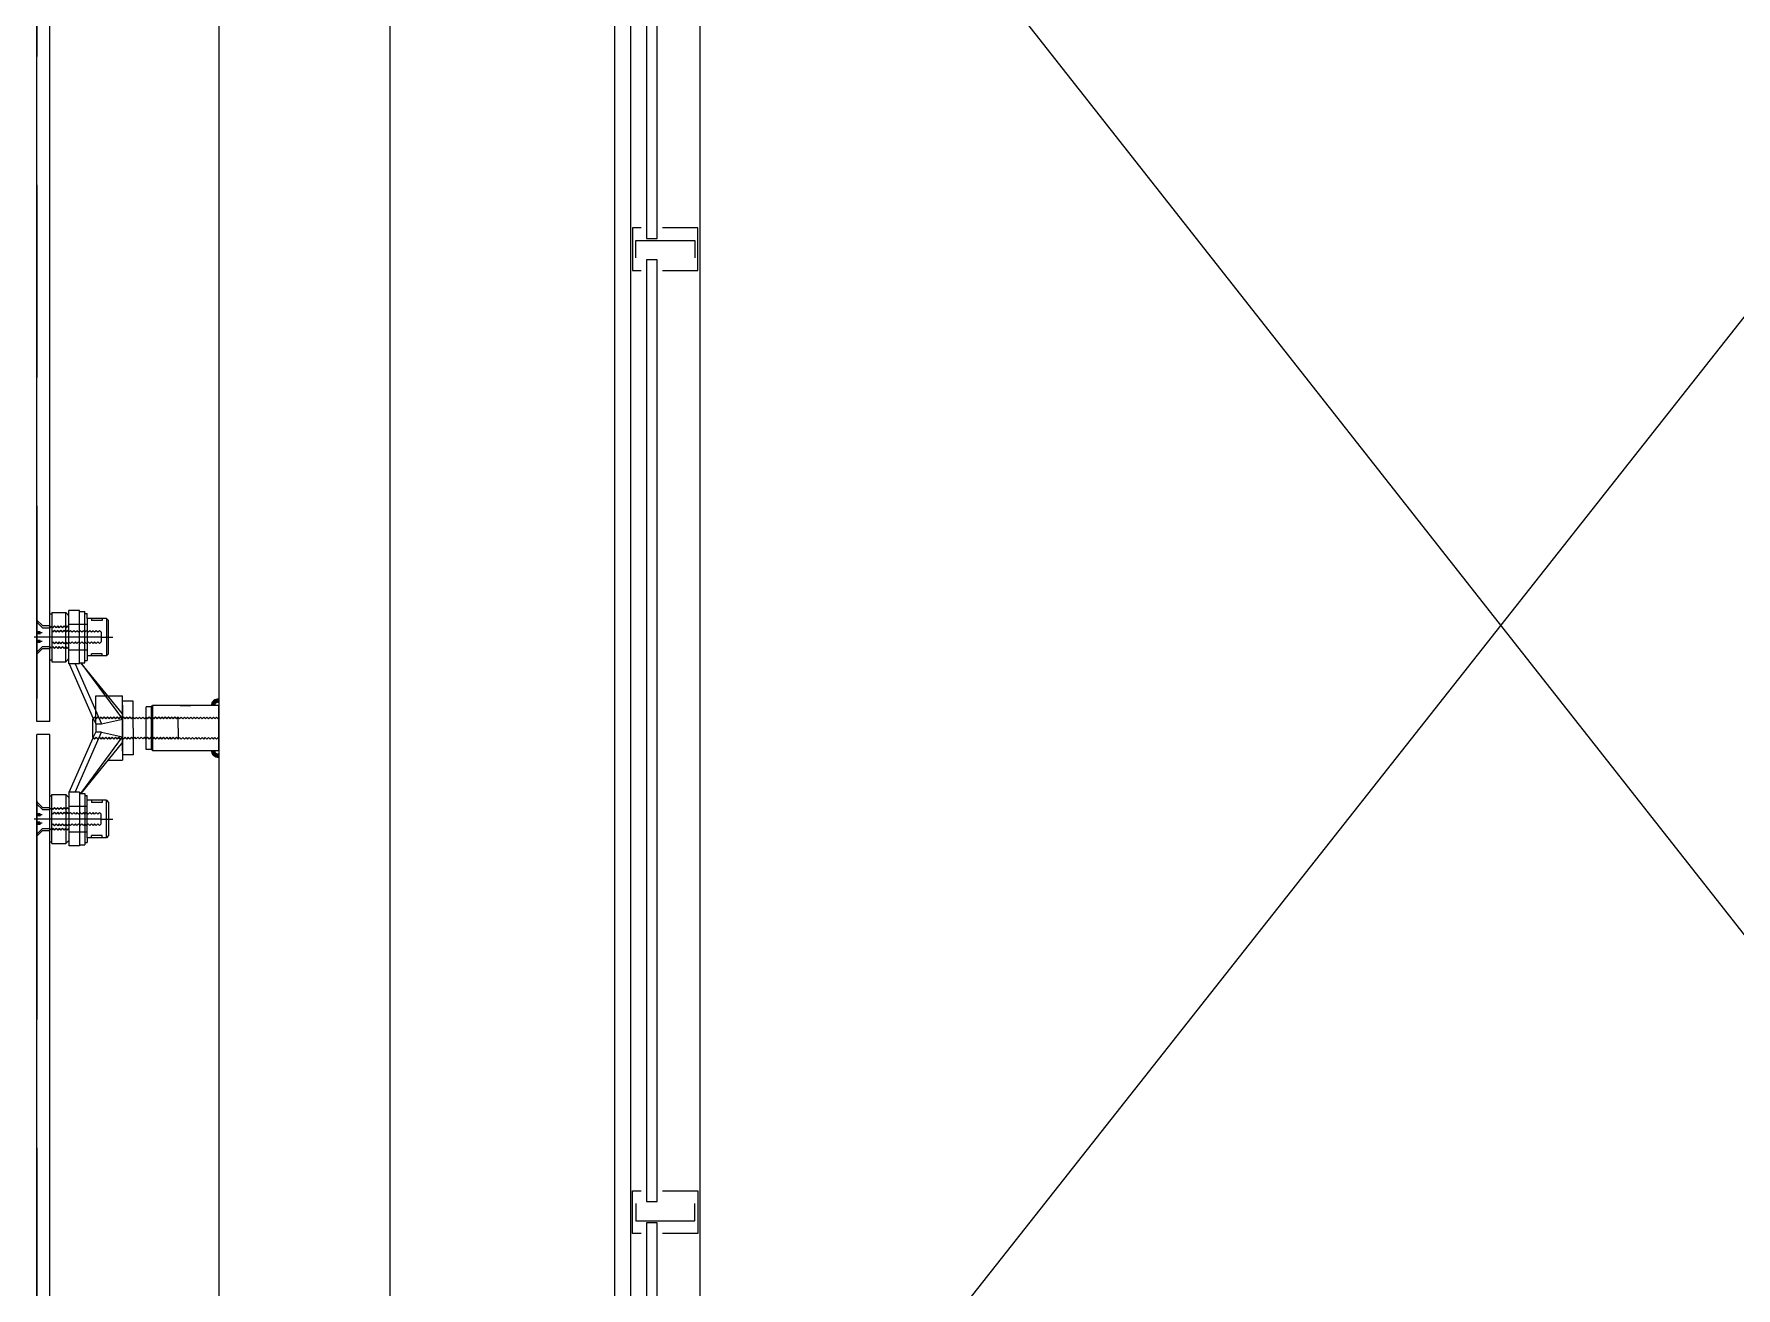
# Model space of a CAD drawing. Header units: millimetres. Extents: x -7718 to 414843, y 91724 to 341395.
# Drawn here: x 151910 to 153501, y 218028 to 219200 of the extents above; entities that cross this region are included whole.
import ezdxf

# ---------------------------------------------------------------- set-up
doc = ezdxf.new("R2010")
doc.units = ezdxf.units.MM
doc.header["$LTSCALE"] = 200
doc.header["$MEASUREMENT"] = 0
for name, pattern in [('CENTER1', [8, 6, -1, 0, -1]), ('DASH_2', [34, 30, -1.5, 1, -1.5]), ('HID', [5, 3, -2])]:
    doc.linetypes.add(name, pattern=pattern)
doc.layers.add('e-plan', color=9, linetype='CONTINUOUS')

msp = doc.modelspace()

# ---------------------------------------------------------------- linework, layer by layer
at = {"layer": 'e-plan'}
for p, q in [((151912.6, 218557), (151912.6, 220258.6)), ((151924.6, 218557), (151924.6, 220258.6)), ((152082.6, 219948.6), (152082.6, 217173.5)), ((152242.6, 219948.6), (152242.6, 217173.5)), ((152482.6, 219648.6), (152482.6, 219008.6)), ((152492.6, 219008.6), (152492.6, 219648.6)), ((152532.6, 217698.6), (152532.6, 219598.6)), ((152477.6, 219018.6), (152469.6, 219018.6)), ((152469.6, 219018.6), (152469.6, 218978.6)), ((152530.6, 219018.6), (152497.6, 219018.6)), ((152530.6, 218978.6), (152530.6, 219018.6)), ((152472.6, 218990.6), (152472.6, 219006.6)), ((152472.6, 219006.6), (152527.6, 219006.6)), ((152482.6, 219008.6), (152492.6, 219008.6)), ((152527.6, 219006.6), (152527.6, 218990.6)), ((152492.6, 218988.6), (152482.6, 218988.6)), ((152482.6, 218988.6), (152482.6, 218108.6)), ((152492.6, 218108.6), (152492.6, 218988.6)), ((152469.6, 218978.6), (152477.6, 218978.6)), ((152497.6, 218978.6), (152530.6, 218978.6)), ((152082.6, 218530), (152082.6, 218572)), ((151924.6, 218557), (151912.6, 218557)), ((151912.6, 216858.6), (151912.6, 218545)), ((151924.6, 218545), (151912.6, 218545)), ((151924.6, 216858.6), (151924.6, 218545)), ((152469.6, 218078.6), (152469.6, 218118.6)), ((152469.6, 218118.6), (152477.6, 218118.6)), ((152497.6, 218118.6), (152530.6, 218118.6)), ((152530.6, 218118.6), (152530.6, 218078.6)), ((152472.6, 218106.6), (152472.6, 218090.6)), ((152482.6, 218108.6), (152492.6, 218108.6)), ((152527.6, 218090.6), (152527.6, 218106.6)), ((152477.6, 218078.6), (152469.6, 218078.6)), ((152472.6, 218090.6), (152527.6, 218090.6)), ((152482.6, 218088.6), (152482.6, 217648.6)), ((152492.6, 218088.6), (152482.6, 218088.6)), ((152492.6, 217648.6), (152492.6, 218088.6)), ((152530.6, 218078.6), (152497.6, 218078.6))]:
    msp.add_line(p, q, dxfattribs=at)
at = {"layer": 'e-plan', "linetype": 'HID', "ltscale": 0.3}
msp.add_line((151912.6, 220258.6), (151912.6, 216858.6), dxfattribs=at)
at = {"layer": 'e-plan', "linetype": 'Continuous'}
for p, q in [((152452.6, 219678.6), (152452.6, 217618.6)), ((152467.6, 219663.6), (152467.6, 217633.6)), ((151912.6, 218619.2), (151912.6, 218652.9)), ((151917.8, 218646.8), (151912.6, 218652)), ((151926.6, 218657.5), (151924.6, 218657.5)), ((151926.6, 218659), (151939.6, 218659)), ((151926.6, 218659), (151926.6, 218646.1)), ((151939.6, 218644.8), (151939.6, 218659)), ((151942.6, 218645.1), (151942.6, 218661)), ((151952.6, 218661), (151942.6, 218661)), ((151952.6, 218611), (151952.6, 218661)), ((151952.6, 218660), (151957.6, 218660)), ((151957.6, 218612), (151957.6, 218660)), ((151957.6, 218658), (151959.6, 218658)), ((151977.6, 218653.5), (151959.6, 218653.5)), ((151973.6, 218651.5), (151963.6, 218651.5)), ((151979.6, 218651.5), (151977.6, 218653.5)), ((151979.6, 218620.5), (151979.6, 218651.5)), ((151915.6, 218639.3), (151915.6, 218640.7)), ((151917.8, 218646.8), (151924.6, 218646.8)), ((151917.8, 218644.8), (151924.6, 218644.8)), ((151926.6, 218645.8), (151926.6, 218641.8)), ((151926.6, 218641.5), (151926.6, 218630.5)), ((151939.6, 218613), (151939.6, 218644.8)), ((151942.6, 218631.5), (151942.6, 218644.8)), ((151917.8, 218625.3), (151912.6, 218620)), ((151915.6, 218631.3), (151915.6, 218632.7)), ((151917.8, 218627.3), (151924.6, 218627.3)), ((151917.8, 218625.3), (151924.6, 218625.3)), ((151926.6, 218630.2), (151926.6, 218626.3)), ((151926.6, 218626), (151926.6, 218614.5)), ((151942.6, 218627.3), (151942.6, 218631.2)), ((151942.6, 218611), (151942.6, 218627)), ((151973.6, 218620.5), (151963.6, 218620.5)), ((151977.6, 218618.5), (151979.6, 218620.5)), ((151926.6, 218614.5), (151924.6, 218614.5)), ((151926.6, 218614.5), (151926.6, 218613)), ((151926.6, 218613), (151939.6, 218613)), ((151952.6, 218611), (151942.6, 218611)), ((151942.8, 218611), (151965.3, 218560.1)), ((151948.3, 218611), (151973, 218555)), ((151952.6, 218612), (151957.6, 218612)), ((151953.6, 218612), (151992.6, 218559.3)), ((151992.6, 218564.3), (151953.8, 218612)), ((151957.6, 218614), (151959.6, 218614)), ((151977.6, 218618.5), (151959.6, 218618.5)), ((151967.6, 218554.9), (151967.6, 218581)), ((151967.6, 218581), (151992.6, 218581)), ((151992.6, 218551), (151992.6, 218581)), ((151992.6, 218572.5), (151992.6, 218551)), ((151992.6, 218572.5), (151992.6, 218551)), ((152002.6, 218561.3), (152002.6, 218576)), ((152019.7, 218571), (152020.7, 218572)), ((152082.6, 218572), (152020.7, 218572)), ((152020.7, 218572), (152020.7, 218530)), ((152046.7, 218572), (152056.6, 218572)), ((151964.9, 218542.3), (151964.9, 218559.7)), ((151965.4, 218559.9), (151967.6, 218554.9)), ((151973, 218555), (151992.6, 218559.3)), ((152002.6, 218551), (152002.6, 218561)), ((152019.7, 218571), (152014.7, 218571)), ((152014.7, 218561.2), (152014.7, 218571)), ((152014.7, 218541.1), (152014.7, 218560.9)), ((152019.7, 218531), (152019.7, 218571)), ((151942.8, 218491), (151965.3, 218542)), ((151948.3, 218491), (151973, 218547.1)), ((151953.6, 218490), (151992.6, 218542.8)), ((151965.4, 218542.2), (151967.6, 218547.1)), ((151967.6, 218555), (151973, 218555)), ((151967.6, 218554.9), (151967.6, 218547.1)), ((151973, 218547.1), (151967.6, 218547.1)), ((151973, 218547.1), (151992.6, 218542.8)), ((151992.6, 218551), (151992.6, 218521)), ((151992.6, 218529.5), (151992.6, 218551)), ((151992.6, 218551), (151992.6, 218529.5)), ((152002.6, 218551), (152002.6, 218541)), ((152002.6, 218540.7), (152002.6, 218526)), ((152014.7, 218531), (152014.7, 218540.9)), ((151992.6, 218537.7), (151953.8, 218490)), ((152019.7, 218531), (152014.7, 218531)), ((152020.7, 218530), (152019.7, 218531)), ((152020.7, 218530), (152082.6, 218530)), ((151979, 218521), (151992.6, 218521)), ((151912.6, 218482.9), (151912.6, 218449.2)), ((151917.8, 218476.8), (151912.6, 218482)), ((151917.8, 218476.8), (151924.6, 218476.8)), ((151926.6, 218487.5), (151924.6, 218487.5)), ((151926.6, 218487.5), (151926.6, 218489)), ((151926.6, 218489), (151939.6, 218489)), ((151926.6, 218476.1), (151926.6, 218487.5)), ((151939.6, 218489), (151939.6, 218457.3)), ((151942.6, 218491), (151942.6, 218475.1)), ((151952.6, 218491), (151942.6, 218491)), ((151952.6, 218491), (151952.6, 218441)), ((151952.6, 218490), (151957.6, 218490)), ((151957.6, 218490), (151957.6, 218442)), ((151957.6, 218488), (151959.6, 218488)), ((151977.6, 218483.5), (151959.6, 218483.5)), ((151973.6, 218481.5), (151963.6, 218481.5)), ((151977.6, 218483.5), (151979.6, 218481.5)), ((151979.6, 218481.5), (151979.6, 218450.5)), ((151915.6, 218470.7), (151915.6, 218469.3)), ((151915.6, 218462.7), (151915.6, 218461.3)), ((151917.8, 218474.8), (151924.6, 218474.8)), ((151926.6, 218471.8), (151926.6, 218475.8)), ((151926.6, 218460.5), (151926.6, 218471.5)), ((151926.6, 218456.3), (151926.6, 218460.2)), ((151942.6, 218474.8), (151942.6, 218470.8)), ((151942.6, 218470.5), (151942.6, 218457.3)), ((151917.8, 218455.3), (151912.6, 218450)), ((151917.8, 218457.3), (151924.6, 218457.3)), ((151917.8, 218455.3), (151924.6, 218455.3)), ((151926.6, 218444.5), (151924.6, 218444.5)), ((151926.6, 218443), (151926.6, 218456)), ((151939.6, 218457.3), (151939.6, 218443)), ((151942.6, 218457), (151942.6, 218441)), ((151977.6, 218448.5), (151959.6, 218448.5)), ((151973.6, 218450.5), (151963.6, 218450.5)), ((151979.6, 218450.5), (151977.6, 218448.5)), ((151926.6, 218443), (151939.6, 218443)), ((151952.6, 218441), (151942.6, 218441)), ((151952.6, 218442), (151957.6, 218442)), ((151957.6, 218444), (151959.6, 218444))]:
    msp.add_line(p, q, dxfattribs=at)
at = {"layer": 'e-plan', "ltscale": 2}
for p, q in [((154027.6, 217698.6), (152532.6, 219598.6)), ((152532.6, 217698.6), (154032.6, 219598.6))]:
    msp.add_line(p, q, dxfattribs=at)
at = {"layer": 'e-plan', "linetype": 'CENTER1'}
for p, q in [((151939.6, 218659), (151942.6, 218656)), ((151959.6, 218653.5), (151959.6, 218658)), ((151959.6, 218653.5), (151959.6, 218615.9)), ((151963.6, 218653.5), (151963.6, 218651.5)), ((151973.6, 218653.5), (151973.6, 218651.5)), ((151977.6, 218653.5), (151977.6, 218618.5)), ((151972.6, 218636), (151910, 218636)), ((151912.6, 218650), (151917.8, 218644.8)), ((151915.3, 218641), (151912.6, 218641)), ((151917.6, 218640), (151912.6, 218640)), ((151915.3, 218639), (151912.6, 218639)), ((151926.1, 218646.3), (151924.6, 218644.8)), ((151927.6, 218644.8), (151926.1, 218646.3)), ((151927.6, 218645.1), (151926.6, 218646.1)), ((151927.6, 218640.8), (151926.6, 218641.8)), ((151927.6, 218640.5), (151926.6, 218641.5)), ((151927.6, 218640.5), (151926.6, 218641.5)), ((151929.1, 218646.6), (151927.6, 218645.1)), ((151929.1, 218646.3), (151927.6, 218644.8)), ((151929.1, 218642.3), (151927.6, 218640.8)), ((151929.1, 218642), (151927.6, 218640.5)), ((151929.1, 218642), (151927.6, 218640.5)), ((151930.6, 218645.1), (151929.1, 218646.6)), ((151930.6, 218644.8), (151929.1, 218646.3)), ((151930.6, 218640.8), (151929.1, 218642.3)), ((151930.6, 218640.5), (151929.1, 218642)), ((151930.6, 218640.5), (151929.1, 218642)), ((151932.1, 218646.6), (151930.6, 218645.1)), ((151932.1, 218646.3), (151930.6, 218644.8)), ((151932.1, 218642.3), (151930.6, 218640.8)), ((151932.1, 218642), (151930.6, 218640.5)), ((151932.1, 218642), (151930.6, 218640.5)), ((151933.6, 218645.1), (151932.1, 218646.6)), ((151933.6, 218644.8), (151932.1, 218646.3)), ((151933.6, 218640.8), (151932.1, 218642.3)), ((151933.6, 218640.5), (151932.1, 218642)), ((151933.6, 218640.5), (151932.1, 218642)), ((151935.1, 218646.6), (151933.6, 218645.1)), ((151935.1, 218646.3), (151933.6, 218644.8)), ((151935.1, 218642.3), (151933.6, 218640.8)), ((151935.1, 218642), (151933.6, 218640.5)), ((151935.1, 218642), (151933.6, 218640.5)), ((151936.6, 218645.1), (151935.1, 218646.6)), ((151936.6, 218644.8), (151935.1, 218646.3)), ((151936.6, 218640.8), (151935.1, 218642.3)), ((151936.6, 218640.5), (151935.1, 218642)), ((151936.6, 218640.5), (151935.1, 218642)), ((151938.1, 218646.6), (151936.6, 218645.1)), ((151938.1, 218646.3), (151936.6, 218644.8)), ((151938.1, 218642.3), (151936.6, 218640.8)), ((151938.1, 218642), (151936.6, 218640.5)), ((151938.1, 218642), (151936.6, 218640.5)), ((151939.6, 218645.1), (151938.1, 218646.6)), ((151939.6, 218644.8), (151938.1, 218646.3)), ((151939.6, 218640.8), (151938.1, 218642.3)), ((151939.6, 218640.5), (151938.1, 218642)), ((151939.6, 218640.5), (151938.1, 218642)), ((151941.1, 218646.6), (151939.6, 218645.1)), ((151941.1, 218646.3), (151939.6, 218644.8)), ((151941.1, 218642.3), (151939.6, 218640.8)), ((151941.1, 218642), (151939.6, 218640.5)), ((151941.1, 218642), (151939.6, 218640.5)), ((151942.6, 218645.1), (151941.1, 218646.6)), ((151942.6, 218644.8), (151941.1, 218646.3)), ((151942.6, 218640.8), (151941.1, 218642.3)), ((151942.6, 218640.5), (151941.1, 218642)), ((151942.6, 218640.5), (151941.1, 218642)), ((151944.1, 218642), (151942.6, 218640.5)), ((151945.6, 218640.5), (151944.1, 218642)), ((151947.1, 218642), (151945.6, 218640.5)), ((151948.6, 218640.5), (151947.1, 218642)), ((151950.1, 218642), (151948.6, 218640.5)), ((151951.6, 218640.5), (151950.1, 218642)), ((151953.1, 218642), (151951.6, 218640.5)), ((151954.6, 218640.5), (151953.1, 218642)), ((151956.1, 218642), (151954.6, 218640.5)), ((151957.6, 218640.5), (151956.1, 218642)), ((151959.1, 218642), (151957.6, 218640.5)), ((151960.6, 218640.5), (151959.1, 218642)), ((151962.1, 218642), (151960.6, 218640.5)), ((151963.6, 218640.5), (151962.1, 218642)), ((151965.1, 218642), (151963.6, 218640.5)), ((151966.6, 218640.5), (151965.1, 218642)), ((151968.1, 218642), (151966.6, 218640.5)), ((151969.6, 218640.5), (151968.1, 218642)), ((151971.1, 218642), (151969.6, 218640.5)), ((151972.6, 218640.5), (151971.1, 218642)), ((151972.6, 218640.5), (151972.6, 218631.5)), ((151972.6, 218636), (151983.6, 218636)), ((151915.3, 218633), (151912.6, 218633)), ((151917.6, 218632), (151912.6, 218632)), ((151915.3, 218631), (151912.6, 218631)), ((151912.6, 218622), (151917.8, 218627.3)), ((151926.1, 218625.8), (151924.6, 218627.3)), ((151927.6, 218627.3), (151926.1, 218625.8)), ((151927.6, 218627.3), (151926.1, 218625.8)), ((151927.6, 218631.5), (151926.6, 218630.5)), ((151927.6, 218631.5), (151926.6, 218630.5)), ((151927.6, 218631.5), (151926.6, 218630.5)), ((151927.6, 218631.2), (151926.6, 218630.2)), ((151927.6, 218627), (151926.6, 218626)), ((151929.1, 218630), (151927.6, 218631.5)), ((151929.1, 218630), (151927.6, 218631.5)), ((151929.1, 218630), (151927.6, 218631.5)), ((151929.1, 218629.7), (151927.6, 218631.2)), ((151929.1, 218625.8), (151927.6, 218627.3)), ((151929.1, 218625.8), (151927.6, 218627.3)), ((151929.1, 218625.5), (151927.6, 218627)), ((151930.6, 218631.5), (151929.1, 218630)), ((151930.6, 218631.5), (151929.1, 218630)), ((151930.6, 218631.5), (151929.1, 218630)), ((151930.6, 218631.2), (151929.1, 218629.7)), ((151930.6, 218627.3), (151929.1, 218625.8)), ((151930.6, 218627.3), (151929.1, 218625.8)), ((151930.6, 218627), (151929.1, 218625.5)), ((151932.1, 218630), (151930.6, 218631.5)), ((151932.1, 218630), (151930.6, 218631.5)), ((151932.1, 218630), (151930.6, 218631.5)), ((151932.1, 218629.7), (151930.6, 218631.2)), ((151932.1, 218625.8), (151930.6, 218627.3)), ((151932.1, 218625.8), (151930.6, 218627.3)), ((151932.1, 218625.5), (151930.6, 218627)), ((151933.6, 218631.5), (151932.1, 218630)), ((151933.6, 218631.5), (151932.1, 218630)), ((151933.6, 218631.5), (151932.1, 218630)), ((151933.6, 218631.2), (151932.1, 218629.7)), ((151933.6, 218627.3), (151932.1, 218625.8)), ((151933.6, 218627.3), (151932.1, 218625.8)), ((151933.6, 218627), (151932.1, 218625.5)), ((151935.1, 218630), (151933.6, 218631.5)), ((151935.1, 218630), (151933.6, 218631.5)), ((151935.1, 218630), (151933.6, 218631.5)), ((151935.1, 218629.7), (151933.6, 218631.2)), ((151935.1, 218625.8), (151933.6, 218627.3)), ((151935.1, 218625.8), (151933.6, 218627.3)), ((151935.1, 218625.5), (151933.6, 218627)), ((151936.6, 218631.5), (151935.1, 218630)), ((151936.6, 218631.5), (151935.1, 218630)), ((151936.6, 218631.5), (151935.1, 218630)), ((151936.6, 218631.2), (151935.1, 218629.7)), ((151936.6, 218627.3), (151935.1, 218625.8)), ((151936.6, 218627.3), (151935.1, 218625.8)), ((151936.6, 218627), (151935.1, 218625.5)), ((151938.1, 218630), (151936.6, 218631.5)), ((151938.1, 218630), (151936.6, 218631.5)), ((151938.1, 218630), (151936.6, 218631.5)), ((151938.1, 218629.7), (151936.6, 218631.2)), ((151938.1, 218625.8), (151936.6, 218627.3)), ((151938.1, 218625.8), (151936.6, 218627.3)), ((151938.1, 218625.5), (151936.6, 218627)), ((151939.6, 218631.5), (151938.1, 218630)), ((151939.6, 218631.5), (151938.1, 218630)), ((151939.6, 218631.5), (151938.1, 218630)), ((151939.6, 218631.2), (151938.1, 218629.7)), ((151939.6, 218627.3), (151938.1, 218625.8)), ((151939.6, 218627.3), (151938.1, 218625.8)), ((151939.6, 218627), (151938.1, 218625.5)), ((151941.1, 218630), (151939.6, 218631.5)), ((151941.1, 218630), (151939.6, 218631.5)), ((151941.1, 218630), (151939.6, 218631.5)), ((151941.1, 218629.7), (151939.6, 218631.2)), ((151941.1, 218625.8), (151939.6, 218627.3)), ((151941.1, 218625.8), (151939.6, 218627.3)), ((151941.1, 218625.5), (151939.6, 218627)), ((151942.6, 218631.5), (151941.1, 218630)), ((151942.6, 218631.5), (151941.1, 218630)), ((151942.6, 218631.5), (151941.1, 218630)), ((151942.6, 218631.2), (151941.1, 218629.7)), ((151942.6, 218627.3), (151941.1, 218625.8)), ((151942.6, 218627.3), (151941.1, 218625.8)), ((151942.6, 218627), (151941.1, 218625.5)), ((151944.1, 218630), (151942.6, 218631.5)), ((151945.6, 218631.5), (151944.1, 218630)), ((151947.1, 218630), (151945.6, 218631.5)), ((151948.6, 218631.5), (151947.1, 218630)), ((151950.1, 218630), (151948.6, 218631.5)), ((151951.6, 218631.5), (151950.1, 218630)), ((151953.1, 218630), (151951.6, 218631.5)), ((151954.6, 218631.5), (151953.1, 218630)), ((151956.1, 218630), (151954.6, 218631.5)), ((151957.6, 218631.5), (151956.1, 218630)), ((151959.1, 218630), (151957.6, 218631.5)), ((151960.6, 218631.5), (151959.1, 218630)), ((151962.1, 218630), (151960.6, 218631.5)), ((151963.6, 218631.5), (151962.1, 218630)), ((151965.1, 218630), (151963.6, 218631.5)), ((151963.6, 218618.5), (151963.6, 218620.5)), ((151966.6, 218631.5), (151965.1, 218630)), ((151968.1, 218630), (151966.6, 218631.5)), ((151969.6, 218631.5), (151968.1, 218630)), ((151971.1, 218630), (151969.6, 218631.5)), ((151972.6, 218631.5), (151971.1, 218630)), ((151973.6, 218618.5), (151973.6, 218620.5)), ((151939.6, 218613), (151942.6, 218616)), ((151959.6, 218615.9), (151959.6, 218614)), ((151965.1, 218559.5), (151964.9, 218559.7)), ((151965.1, 218559.5), (151964.9, 218559.7)), ((151966.6, 218561), (151965.1, 218559.5)), ((151966.6, 218561), (151965.1, 218559.5)), ((151966.6, 218561.3), (151965.3, 218560.1)), ((151968.1, 218559.8), (151966.6, 218561.3)), ((151968.1, 218559.5), (151966.6, 218561)), ((151968.1, 218559.5), (151966.6, 218561)), ((151969.6, 218561.3), (151968.1, 218559.8)), ((151969.6, 218561), (151968.1, 218559.5)), ((151969.6, 218561), (151968.1, 218559.5)), ((151971.1, 218559.8), (151969.6, 218561.3)), ((151971.1, 218559.5), (151969.6, 218561)), ((151971.1, 218559.5), (151969.6, 218561)), ((151972.6, 218561.3), (151971.1, 218559.8)), ((151972.6, 218561), (151971.1, 218559.5)), ((151972.6, 218561), (151971.1, 218559.5)), ((151974.1, 218559.8), (151972.6, 218561.3)), ((151974.1, 218559.5), (151972.6, 218561)), ((151974.1, 218559.5), (151972.6, 218561)), ((151975.6, 218561.3), (151974.1, 218559.8)), ((151975.6, 218561), (151974.1, 218559.5)), ((151975.6, 218561), (151974.1, 218559.5)), ((151977.1, 218559.8), (151975.6, 218561.3)), ((151977.1, 218559.5), (151975.6, 218561)), ((151977.1, 218559.5), (151975.6, 218561)), ((151978.6, 218561.3), (151977.1, 218559.8)), ((151978.6, 218561), (151977.1, 218559.5)), ((151980.1, 218559.8), (151978.6, 218561.3)), ((151980.1, 218559.5), (151978.6, 218561)), ((151981.6, 218561.3), (151980.1, 218559.8)), ((151981.6, 218561), (151980.1, 218559.5)), ((151983.1, 218559.8), (151981.6, 218561.3)), ((151983.1, 218559.5), (151981.6, 218561)), ((151984.6, 218561.3), (151983.1, 218559.8)), ((151984.6, 218561), (151983.1, 218559.5)), ((151986.1, 218559.8), (151984.6, 218561.3)), ((151986.1, 218559.5), (151984.6, 218561)), ((151987.6, 218561.3), (151986.1, 218559.8)), ((151987.6, 218561), (151986.1, 218559.5)), ((151989.1, 218559.8), (151987.6, 218561.3)), ((151989.1, 218559.5), (151987.6, 218561)), ((151989.1, 218559.8), (151988.1, 218560.8)), ((151990.6, 218561.3), (151989.1, 218559.8)), ((151990.6, 218561), (151989.1, 218559.5)), ((151992.1, 218559.8), (151990.6, 218561.3)), ((151992.1, 218559.5), (151990.6, 218561)), ((151993.6, 218561.3), (151992.1, 218559.8)), ((151993.6, 218561), (151992.1, 218559.5)), ((151995.1, 218559.8), (151993.6, 218561.3)), ((151995.1, 218559.5), (151993.6, 218561)), ((151996.6, 218561.3), (151995.1, 218559.8)), ((151996.6, 218561), (151995.1, 218559.5)), ((151998.1, 218559.8), (151996.6, 218561.3)), ((151998.1, 218559.5), (151996.6, 218561)), ((151999.6, 218561.3), (151998.1, 218559.8)), ((151999.6, 218561), (151998.1, 218559.5)), ((152001.1, 218559.8), (151999.6, 218561.3)), ((152001.1, 218559.5), (151999.6, 218561)), ((152001.1, 218559.5), (152000.1, 218560.5)), ((152001.1, 218559.5), (152000.1, 218560.5)), ((152002.6, 218561.3), (152001.1, 218559.8)), ((152002.6, 218561), (152001.1, 218559.5)), ((152002.6, 218561), (152001.1, 218559.5)), ((152002.6, 218561), (152001.1, 218559.5)), ((152004.1, 218559.5), (152002.6, 218561)), ((152004.1, 218559.5), (152002.6, 218561)), ((152004.1, 218559.5), (152002.6, 218561)), ((152005.6, 218561), (152004.1, 218559.5)), ((152005.6, 218561), (152004.1, 218559.5)), ((152005.6, 218561), (152004.1, 218559.5)), ((152007.1, 218559.5), (152005.6, 218561)), ((152007.1, 218559.5), (152005.6, 218561)), ((152008.6, 218561), (152007.1, 218559.5)), ((152008.6, 218561), (152007.1, 218559.5)), ((152010.1, 218559.5), (152008.6, 218561)), ((152010.1, 218559.5), (152008.6, 218561)), ((152011.6, 218561), (152010.1, 218559.5)), ((152011.6, 218561), (152010.1, 218559.5)), ((152013.1, 218559.5), (152011.6, 218561)), ((152013.1, 218559.5), (152011.6, 218561)), ((152014.6, 218561), (152013.1, 218559.5)), ((152014.6, 218561), (152013.1, 218559.5)), ((152016.1, 218559.5), (152014.6, 218561)), ((152016.1, 218559.5), (152014.6, 218561)), ((152016.1, 218559.8), (152014.7, 218561.2)), ((152017.6, 218561.3), (152016.1, 218559.8)), ((152017.6, 218561), (152016.1, 218559.5)), ((152019.1, 218559.8), (152017.6, 218561.3)), ((152019.1, 218559.5), (152017.6, 218561)), ((152020.6, 218561.3), (152019.1, 218559.8)), ((152020.6, 218561), (152019.1, 218559.5)), ((152022.1, 218559.8), (152020.6, 218561.3)), ((152022.1, 218559.5), (152020.6, 218561)), ((152023.6, 218561.3), (152022.1, 218559.8)), ((152023.6, 218561), (152022.1, 218559.5)), ((152025.1, 218559.8), (152023.6, 218561.3)), ((152025.1, 218559.5), (152023.6, 218561)), ((152026.6, 218561.3), (152025.1, 218559.8)), ((152026.6, 218561), (152025.1, 218559.5)), ((152028.1, 218559.8), (152026.6, 218561.3)), ((152028.1, 218559.5), (152026.6, 218561)), ((152029.6, 218561.3), (152028.1, 218559.8)), ((152029.6, 218561), (152028.1, 218559.5)), ((152031.1, 218559.8), (152029.6, 218561.3)), ((152031.1, 218559.5), (152029.6, 218561)), ((152032.6, 218561.3), (152031.1, 218559.8)), ((152032.6, 218561), (152031.1, 218559.5)), ((152034.1, 218559.8), (152032.6, 218561.3)), ((152034.1, 218559.5), (152032.6, 218561)), ((152035.6, 218561.3), (152034.1, 218559.8)), ((152035.6, 218561), (152034.1, 218559.5)), ((152037.1, 218559.8), (152035.6, 218561.3)), ((152037.1, 218559.5), (152035.6, 218561)), ((152038.6, 218561.3), (152037.1, 218559.8)), ((152038.6, 218561), (152037.1, 218559.5)), ((152040.1, 218559.8), (152038.6, 218561.3)), ((152040.1, 218559.5), (152038.6, 218561)), ((152041.6, 218561.3), (152040.1, 218559.8)), ((152041.6, 218561), (152040.1, 218559.5)), ((152043.1, 218559.8), (152041.6, 218561.3)), ((152043.1, 218559.5), (152041.6, 218561)), ((152044.6, 218561.3), (152043.1, 218559.8)), ((152044.6, 218561), (152043.1, 218559.5)), ((152044.6, 218561.3), (152046.1, 218559.8)), ((152044.6, 218551), (152044.6, 218561)), ((152046.1, 218559.8), (152047.6, 218561.3)), ((152047.6, 218561.3), (152049.1, 218559.8)), ((152049.1, 218559.8), (152050.6, 218561.3)), ((152050.6, 218561.3), (152052.1, 218559.8)), ((152052.1, 218559.8), (152053.6, 218561.3)), ((152053.6, 218561.3), (152055.1, 218559.8)), ((152055.1, 218559.8), (152056.6, 218561.3)), ((152056.6, 218561.3), (152058.1, 218559.8)), ((152058.1, 218559.8), (152059.6, 218561.3)), ((152059.6, 218561.3), (152061.1, 218559.8)), ((152061.1, 218559.8), (152062.6, 218561.3)), ((152062.6, 218561.3), (152064.1, 218559.8)), ((152064.1, 218559.8), (152065.6, 218561.3)), ((152065.6, 218561.3), (152067.1, 218559.8)), ((152067.1, 218559.8), (152068.6, 218561.3)), ((152068.6, 218561.3), (152070.1, 218559.8)), ((152070.1, 218559.8), (152071.6, 218561.3)), ((152070.1, 218559.8), (152071.6, 218561.3)), ((152071.6, 218561.3), (152073.1, 218559.8)), ((152073.1, 218559.8), (152074.6, 218561.3)), ((152074.6, 218561.3), (152076.1, 218559.8)), ((152076.1, 218559.8), (152077.6, 218561.3)), ((152077.6, 218561.3), (152079.1, 218559.8)), ((152079.1, 218559.8), (152080.6, 218561.3)), ((152080.6, 218561.3), (152082.1, 218559.8)), ((152082.1, 218559.8), (152082.6, 218560.3)), ((151965.1, 218542.5), (151964.9, 218542.3)), ((151965.1, 218542.5), (151964.9, 218542.3)), ((151966.6, 218541), (151965.1, 218542.5)), ((151966.6, 218541), (151965.1, 218542.5)), ((151966.6, 218540.7), (151965.3, 218542)), ((151968.1, 218542.5), (151966.6, 218541)), ((151968.1, 218542.5), (151966.6, 218541)), ((151968.1, 218542.2), (151966.6, 218540.7)), ((151969.6, 218541), (151968.1, 218542.5)), ((151969.6, 218541), (151968.1, 218542.5)), ((151969.6, 218540.7), (151968.1, 218542.2)), ((151971.1, 218542.5), (151969.6, 218541)), ((151971.1, 218542.5), (151969.6, 218541)), ((151971.1, 218542.2), (151969.6, 218540.7)), ((151972.6, 218541), (151971.1, 218542.5)), ((151972.6, 218541), (151971.1, 218542.5)), ((151972.6, 218540.7), (151971.1, 218542.2)), ((151974.1, 218542.5), (151972.6, 218541)), ((151974.1, 218542.5), (151972.6, 218541)), ((151974.1, 218542.2), (151972.6, 218540.7)), ((151975.6, 218541), (151974.1, 218542.5)), ((151975.6, 218541), (151974.1, 218542.5)), ((151975.6, 218540.7), (151974.1, 218542.2)), ((151977.1, 218542.5), (151975.6, 218541)), ((151977.1, 218542.5), (151975.6, 218541)), ((151977.1, 218542.2), (151975.6, 218540.7)), ((151978.6, 218541), (151977.1, 218542.5)), ((151978.6, 218540.7), (151977.1, 218542.2)), ((151980.1, 218542.5), (151978.6, 218541)), ((151980.1, 218542.2), (151978.6, 218540.7)), ((151981.6, 218541), (151980.1, 218542.5)), ((151981.6, 218540.7), (151980.1, 218542.2)), ((151983.1, 218542.5), (151981.6, 218541)), ((151983.1, 218542.2), (151981.6, 218540.7)), ((151984.6, 218541), (151983.1, 218542.5)), ((151984.6, 218540.7), (151983.1, 218542.2)), ((151986.1, 218542.5), (151984.6, 218541)), ((151986.1, 218542.2), (151984.6, 218540.7)), ((151987.6, 218541), (151986.1, 218542.5)), ((151987.6, 218540.7), (151986.1, 218542.2)), ((151989.1, 218542.5), (151987.6, 218541)), ((151989.1, 218542.2), (151987.6, 218540.7)), ((151989.1, 218542.2), (151988.1, 218541.2)), ((151990.6, 218541), (151989.1, 218542.5)), ((151990.6, 218540.7), (151989.1, 218542.2)), ((151992.1, 218542.5), (151990.6, 218541)), ((151992.1, 218542.2), (151990.6, 218540.7)), ((151993.6, 218541), (151992.1, 218542.5)), ((151993.6, 218540.7), (151992.1, 218542.2)), ((151995.1, 218542.5), (151993.6, 218541)), ((151995.1, 218542.2), (151993.6, 218540.7)), ((151996.6, 218541), (151995.1, 218542.5)), ((151996.6, 218540.7), (151995.1, 218542.2)), ((151998.1, 218542.5), (151996.6, 218541)), ((151998.1, 218542.2), (151996.6, 218540.7)), ((151999.6, 218541), (151998.1, 218542.5)), ((151999.6, 218540.7), (151998.1, 218542.2)), ((152001.1, 218542.5), (151999.6, 218541)), ((152001.1, 218542.2), (151999.6, 218540.7)), ((152001.1, 218542.5), (152000.1, 218541.5)), ((152001.1, 218542.5), (152000.1, 218541.5)), ((152001.1, 218542.5), (152000.1, 218541.5)), ((152001.1, 218542.5), (152000.1, 218541.5)), ((152002.6, 218541), (152001.1, 218542.5)), ((152002.6, 218541), (152001.1, 218542.5)), ((152002.6, 218541), (152001.1, 218542.5)), ((152002.6, 218541), (152001.1, 218542.5)), ((152002.6, 218541), (152001.1, 218542.5)), ((152002.6, 218541), (152001.1, 218542.5)), ((152002.6, 218541), (152001.1, 218542.5)), ((152002.6, 218541), (152001.1, 218542.5)), ((152002.6, 218541), (152001.1, 218542.5)), ((152002.6, 218540.7), (152001.1, 218542.2)), ((152002.6, 218540.7), (152001.1, 218542.2)), ((152002.6, 218540.7), (152001.1, 218542.2)), ((152004.1, 218542.5), (152002.6, 218541)), ((152004.1, 218542.5), (152002.6, 218541)), ((152004.1, 218542.5), (152002.6, 218541)), ((152004.1, 218542.5), (152002.6, 218541)), ((152004.1, 218542.5), (152002.6, 218541)), ((152004.1, 218542.5), (152002.6, 218541)), ((152005.6, 218541), (152004.1, 218542.5)), ((152005.6, 218541), (152004.1, 218542.5)), ((152005.6, 218541), (152004.1, 218542.5)), ((152005.6, 218541), (152004.1, 218542.5)), ((152005.6, 218541), (152004.1, 218542.5)), ((152005.6, 218541), (152004.1, 218542.5)), ((152007.1, 218542.5), (152005.6, 218541)), ((152007.1, 218542.5), (152005.6, 218541)), ((152007.1, 218542.5), (152005.6, 218541)), ((152007.1, 218542.5), (152005.6, 218541)), ((152008.6, 218541), (152007.1, 218542.5)), ((152008.6, 218541), (152007.1, 218542.5)), ((152008.6, 218541), (152007.1, 218542.5)), ((152008.6, 218541), (152007.1, 218542.5)), ((152010.1, 218542.5), (152008.6, 218541)), ((152010.1, 218542.5), (152008.6, 218541)), ((152010.1, 218542.5), (152008.6, 218541)), ((152010.1, 218542.5), (152008.6, 218541)), ((152011.6, 218541), (152010.1, 218542.5)), ((152011.6, 218541), (152010.1, 218542.5)), ((152011.6, 218541), (152010.1, 218542.5)), ((152011.6, 218541), (152010.1, 218542.5)), ((152013.1, 218542.5), (152011.6, 218541)), ((152013.1, 218542.5), (152011.6, 218541)), ((152013.1, 218542.5), (152011.6, 218541)), ((152013.1, 218542.5), (152011.6, 218541)), ((152014.6, 218541), (152013.1, 218542.5)), ((152014.6, 218541), (152013.1, 218542.5)), ((152014.6, 218541), (152013.1, 218542.5)), ((152014.6, 218541), (152013.1, 218542.5)), ((152016.1, 218542.5), (152014.6, 218541)), ((152016.1, 218542.5), (152014.6, 218541)), ((152016.1, 218542.5), (152014.6, 218541)), ((152016.1, 218542.5), (152014.6, 218541)), ((152016.1, 218542.2), (152014.7, 218540.9)), ((152017.6, 218541), (152016.1, 218542.5)), ((152017.6, 218541), (152016.1, 218542.5)), ((152017.6, 218540.7), (152016.1, 218542.2)), ((152019.1, 218542.5), (152017.6, 218541)), ((152019.1, 218542.5), (152017.6, 218541)), ((152019.1, 218542.2), (152017.6, 218540.7)), ((152020.6, 218541), (152019.1, 218542.5)), ((152020.6, 218541), (152019.1, 218542.5)), ((152020.6, 218540.7), (152019.1, 218542.2)), ((152022.1, 218542.5), (152020.6, 218541)), ((152022.1, 218542.5), (152020.6, 218541)), ((152022.1, 218542.2), (152020.6, 218540.7)), ((152023.6, 218541), (152022.1, 218542.5)), ((152023.6, 218541), (152022.1, 218542.5)), ((152023.6, 218540.7), (152022.1, 218542.2)), ((152025.1, 218542.5), (152023.6, 218541)), ((152025.1, 218542.5), (152023.6, 218541)), ((152025.1, 218542.2), (152023.6, 218540.7)), ((152026.6, 218541), (152025.1, 218542.5)), ((152026.6, 218541), (152025.1, 218542.5)), ((152026.6, 218540.7), (152025.1, 218542.2)), ((152028.1, 218542.5), (152026.6, 218541)), ((152028.1, 218542.5), (152026.6, 218541)), ((152028.1, 218542.2), (152026.6, 218540.7)), ((152029.6, 218541), (152028.1, 218542.5)), ((152029.6, 218541), (152028.1, 218542.5)), ((152029.6, 218540.7), (152028.1, 218542.2)), ((152031.1, 218542.5), (152029.6, 218541)), ((152031.1, 218542.5), (152029.6, 218541)), ((152031.1, 218542.2), (152029.6, 218540.7)), ((152032.6, 218541), (152031.1, 218542.5)), ((152032.6, 218541), (152031.1, 218542.5)), ((152032.6, 218540.7), (152031.1, 218542.2)), ((152034.1, 218542.5), (152032.6, 218541)), ((152034.1, 218542.5), (152032.6, 218541)), ((152034.1, 218542.2), (152032.6, 218540.7)), ((152035.6, 218541), (152034.1, 218542.5)), ((152035.6, 218541), (152034.1, 218542.5)), ((152035.6, 218540.7), (152034.1, 218542.2)), ((152037.1, 218542.5), (152035.6, 218541)), ((152037.1, 218542.5), (152035.6, 218541)), ((152037.1, 218542.2), (152035.6, 218540.7)), ((152038.6, 218541), (152037.1, 218542.5)), ((152038.6, 218541), (152037.1, 218542.5)), ((152038.6, 218540.7), (152037.1, 218542.2)), ((152040.1, 218542.5), (152038.6, 218541)), ((152040.1, 218542.5), (152038.6, 218541)), ((152040.1, 218542.2), (152038.6, 218540.7)), ((152041.6, 218541), (152040.1, 218542.5)), ((152041.6, 218541), (152040.1, 218542.5)), ((152041.6, 218540.7), (152040.1, 218542.2)), ((152043.1, 218542.5), (152041.6, 218541)), ((152043.1, 218542.5), (152041.6, 218541)), ((152043.1, 218542.2), (152041.6, 218540.7)), ((152044.6, 218541), (152043.1, 218542.5)), ((152044.6, 218541), (152043.1, 218542.5)), ((152044.6, 218540.7), (152043.1, 218542.2)), ((152044.6, 218551), (152044.6, 218541)), ((152044.6, 218540.7), (152046.1, 218542.2)), ((152046.1, 218542.2), (152047.6, 218540.7)), ((152047.6, 218540.7), (152049.1, 218542.2)), ((152049.1, 218542.2), (152050.6, 218540.7)), ((152050.6, 218540.7), (152052.1, 218542.2)), ((152052.1, 218542.2), (152053.6, 218540.7)), ((152053.6, 218540.7), (152055.1, 218542.2)), ((152055.1, 218542.2), (152056.6, 218540.7)), ((152056.6, 218540.7), (152058.1, 218542.2)), ((152058.1, 218542.2), (152059.6, 218540.7)), ((152059.6, 218540.7), (152061.1, 218542.2)), ((152061.1, 218542.2), (152062.6, 218540.7)), ((152062.6, 218540.7), (152064.1, 218542.2)), ((152064.1, 218542.2), (152065.6, 218540.7)), ((152065.6, 218540.7), (152067.1, 218542.2)), ((152067.1, 218542.2), (152068.6, 218540.7)), ((152068.6, 218540.7), (152070.1, 218542.2)), ((152070.1, 218542.2), (152071.6, 218540.7)), ((152070.1, 218542.2), (152071.6, 218540.7)), ((152071.6, 218540.7), (152073.1, 218542.2)), ((152073.1, 218542.2), (152074.6, 218540.7)), ((152074.6, 218540.7), (152076.1, 218542.2)), ((152076.1, 218542.2), (152077.6, 218540.7)), ((152077.6, 218540.7), (152079.1, 218542.2)), ((152079.1, 218542.2), (152080.6, 218540.7)), ((152080.6, 218540.7), (152082.1, 218542.2)), ((152082.1, 218542.2), (152082.6, 218541.7)), ((151912.6, 218480), (151917.8, 218474.8)), ((151926.1, 218476.3), (151924.6, 218474.8)), ((151927.6, 218474.8), (151926.1, 218476.3)), ((151927.6, 218474.8), (151926.1, 218476.3)), ((151927.6, 218475.1), (151926.6, 218476.1)), ((151929.1, 218476.6), (151927.6, 218475.1)), ((151929.1, 218476.3), (151927.6, 218474.8)), ((151929.1, 218476.3), (151927.6, 218474.8)), ((151930.6, 218475.1), (151929.1, 218476.6)), ((151930.6, 218474.8), (151929.1, 218476.3)), ((151930.6, 218474.8), (151929.1, 218476.3)), ((151932.1, 218476.6), (151930.6, 218475.1)), ((151932.1, 218476.3), (151930.6, 218474.8)), ((151932.1, 218476.3), (151930.6, 218474.8)), ((151933.6, 218475.1), (151932.1, 218476.6)), ((151933.6, 218474.8), (151932.1, 218476.3)), ((151933.6, 218474.8), (151932.1, 218476.3)), ((151935.1, 218476.6), (151933.6, 218475.1)), ((151935.1, 218476.3), (151933.6, 218474.8)), ((151935.1, 218476.3), (151933.6, 218474.8)), ((151936.6, 218475.1), (151935.1, 218476.6)), ((151936.6, 218474.8), (151935.1, 218476.3)), ((151936.6, 218474.8), (151935.1, 218476.3)), ((151938.1, 218476.6), (151936.6, 218475.1)), ((151938.1, 218476.3), (151936.6, 218474.8)), ((151938.1, 218476.3), (151936.6, 218474.8)), ((151939.6, 218475.1), (151938.1, 218476.6)), ((151939.6, 218474.8), (151938.1, 218476.3)), ((151939.6, 218474.8), (151938.1, 218476.3)), ((151939.6, 218489), (151942.6, 218486)), ((151941.1, 218476.6), (151939.6, 218475.1)), ((151941.1, 218476.3), (151939.6, 218474.8)), ((151941.1, 218476.3), (151939.6, 218474.8)), ((151942.6, 218475.1), (151941.1, 218476.6)), ((151942.6, 218474.8), (151941.1, 218476.3)), ((151942.6, 218474.8), (151941.1, 218476.3)), ((151959.6, 218486.2), (151959.6, 218488)), ((151959.6, 218448.5), (151959.6, 218486.2)), ((151963.6, 218483.5), (151963.6, 218481.5)), ((151973.6, 218483.5), (151973.6, 218481.5)), ((151977.6, 218448.5), (151977.6, 218483.5)), ((151972.6, 218466), (151910, 218466)), ((151915.3, 218471), (151912.6, 218471)), ((151917.6, 218470), (151912.6, 218470)), ((151915.3, 218469), (151912.6, 218469)), ((151915.3, 218463), (151912.6, 218463)), ((151917.6, 218462), (151912.6, 218462)), ((151915.3, 218461), (151912.6, 218461)), ((151927.6, 218470.8), (151926.6, 218471.8)), ((151927.6, 218470.5), (151926.6, 218471.5)), ((151927.6, 218470.5), (151926.6, 218471.5)), ((151927.6, 218470.5), (151926.6, 218471.5)), ((151927.6, 218461.5), (151926.6, 218460.5)), ((151927.6, 218461.5), (151926.6, 218460.5)), ((151927.6, 218461.2), (151926.6, 218460.2)), ((151929.1, 218472.3), (151927.6, 218470.8)), ((151929.1, 218472), (151927.6, 218470.5)), ((151929.1, 218472), (151927.6, 218470.5)), ((151929.1, 218472), (151927.6, 218470.5)), ((151929.1, 218460), (151927.6, 218461.5)), ((151929.1, 218460), (151927.6, 218461.5)), ((151929.1, 218459.7), (151927.6, 218461.2)), ((151930.6, 218470.8), (151929.1, 218472.3)), ((151930.6, 218470.5), (151929.1, 218472)), ((151930.6, 218470.5), (151929.1, 218472)), ((151930.6, 218470.5), (151929.1, 218472)), ((151930.6, 218461.5), (151929.1, 218460)), ((151930.6, 218461.5), (151929.1, 218460)), ((151930.6, 218461.2), (151929.1, 218459.7)), ((151932.1, 218472.3), (151930.6, 218470.8)), ((151932.1, 218472), (151930.6, 218470.5)), ((151932.1, 218472), (151930.6, 218470.5)), ((151932.1, 218472), (151930.6, 218470.5)), ((151932.1, 218460), (151930.6, 218461.5)), ((151932.1, 218460), (151930.6, 218461.5)), ((151932.1, 218459.7), (151930.6, 218461.2)), ((151933.6, 218470.8), (151932.1, 218472.3)), ((151933.6, 218470.5), (151932.1, 218472)), ((151933.6, 218470.5), (151932.1, 218472)), ((151933.6, 218470.5), (151932.1, 218472)), ((151933.6, 218461.5), (151932.1, 218460)), ((151933.6, 218461.5), (151932.1, 218460)), ((151933.6, 218461.2), (151932.1, 218459.7)), ((151935.1, 218472.3), (151933.6, 218470.8)), ((151935.1, 218472), (151933.6, 218470.5)), ((151935.1, 218472), (151933.6, 218470.5)), ((151935.1, 218472), (151933.6, 218470.5)), ((151935.1, 218460), (151933.6, 218461.5)), ((151935.1, 218460), (151933.6, 218461.5)), ((151935.1, 218459.7), (151933.6, 218461.2)), ((151936.6, 218470.8), (151935.1, 218472.3)), ((151936.6, 218470.5), (151935.1, 218472)), ((151936.6, 218470.5), (151935.1, 218472)), ((151936.6, 218470.5), (151935.1, 218472)), ((151936.6, 218461.5), (151935.1, 218460)), ((151936.6, 218461.5), (151935.1, 218460)), ((151936.6, 218461.2), (151935.1, 218459.7)), ((151938.1, 218472.3), (151936.6, 218470.8)), ((151938.1, 218472), (151936.6, 218470.5)), ((151938.1, 218472), (151936.6, 218470.5)), ((151938.1, 218472), (151936.6, 218470.5)), ((151938.1, 218460), (151936.6, 218461.5)), ((151938.1, 218460), (151936.6, 218461.5)), ((151938.1, 218459.7), (151936.6, 218461.2)), ((151939.6, 218470.8), (151938.1, 218472.3)), ((151939.6, 218470.5), (151938.1, 218472)), ((151939.6, 218470.5), (151938.1, 218472)), ((151939.6, 218470.5), (151938.1, 218472)), ((151939.6, 218461.5), (151938.1, 218460)), ((151939.6, 218461.5), (151938.1, 218460)), ((151939.6, 218461.2), (151938.1, 218459.7)), ((151941.1, 218472.3), (151939.6, 218470.8)), ((151941.1, 218472), (151939.6, 218470.5)), ((151941.1, 218472), (151939.6, 218470.5)), ((151941.1, 218472), (151939.6, 218470.5)), ((151941.1, 218460), (151939.6, 218461.5)), ((151941.1, 218460), (151939.6, 218461.5)), ((151941.1, 218459.7), (151939.6, 218461.2)), ((151942.6, 218470.8), (151941.1, 218472.3)), ((151942.6, 218470.5), (151941.1, 218472)), ((151942.6, 218470.5), (151941.1, 218472)), ((151942.6, 218470.5), (151941.1, 218472)), ((151942.6, 218461.5), (151941.1, 218460)), ((151942.6, 218461.5), (151941.1, 218460)), ((151942.6, 218461.2), (151941.1, 218459.7)), ((151944.1, 218472), (151942.6, 218470.5)), ((151944.1, 218460), (151942.6, 218461.5)), ((151945.6, 218470.5), (151944.1, 218472)), ((151945.6, 218461.5), (151944.1, 218460)), ((151947.1, 218472), (151945.6, 218470.5)), ((151947.1, 218460), (151945.6, 218461.5)), ((151948.6, 218470.5), (151947.1, 218472)), ((151948.6, 218461.5), (151947.1, 218460)), ((151950.1, 218472), (151948.6, 218470.5)), ((151950.1, 218460), (151948.6, 218461.5)), ((151951.6, 218470.5), (151950.1, 218472)), ((151951.6, 218461.5), (151950.1, 218460)), ((151953.1, 218472), (151951.6, 218470.5)), ((151953.1, 218460), (151951.6, 218461.5)), ((151954.6, 218470.5), (151953.1, 218472)), ((151954.6, 218461.5), (151953.1, 218460)), ((151956.1, 218472), (151954.6, 218470.5)), ((151956.1, 218460), (151954.6, 218461.5)), ((151957.6, 218470.5), (151956.1, 218472)), ((151957.6, 218461.5), (151956.1, 218460)), ((151959.1, 218472), (151957.6, 218470.5)), ((151959.1, 218460), (151957.6, 218461.5)), ((151960.6, 218470.5), (151959.1, 218472)), ((151960.6, 218461.5), (151959.1, 218460)), ((151962.1, 218472), (151960.6, 218470.5)), ((151962.1, 218460), (151960.6, 218461.5)), ((151963.6, 218470.5), (151962.1, 218472)), ((151963.6, 218461.5), (151962.1, 218460)), ((151965.1, 218472), (151963.6, 218470.5)), ((151965.1, 218460), (151963.6, 218461.5)), ((151966.6, 218470.5), (151965.1, 218472)), ((151966.6, 218461.5), (151965.1, 218460)), ((151968.1, 218472), (151966.6, 218470.5)), ((151968.1, 218460), (151966.6, 218461.5)), ((151969.6, 218470.5), (151968.1, 218472)), ((151969.6, 218461.5), (151968.1, 218460)), ((151971.1, 218472), (151969.6, 218470.5)), ((151971.1, 218460), (151969.6, 218461.5)), ((151972.6, 218470.5), (151971.1, 218472)), ((151972.6, 218461.5), (151971.1, 218460)), ((151972.6, 218461.5), (151972.6, 218470.5)), ((151972.6, 218466), (151983.6, 218466)), ((151912.6, 218452), (151917.8, 218457.3)), ((151926.1, 218455.8), (151924.6, 218457.3)), ((151927.6, 218457.3), (151926.1, 218455.8)), ((151927.6, 218457), (151926.6, 218456)), ((151929.1, 218455.8), (151927.6, 218457.3)), ((151929.1, 218455.5), (151927.6, 218457)), ((151930.6, 218457.3), (151929.1, 218455.8)), ((151930.6, 218457), (151929.1, 218455.5)), ((151932.1, 218455.8), (151930.6, 218457.3)), ((151932.1, 218455.5), (151930.6, 218457)), ((151933.6, 218457.3), (151932.1, 218455.8)), ((151933.6, 218457), (151932.1, 218455.5)), ((151935.1, 218455.8), (151933.6, 218457.3)), ((151935.1, 218455.5), (151933.6, 218457)), ((151936.6, 218457.3), (151935.1, 218455.8)), ((151936.6, 218457), (151935.1, 218455.5)), ((151938.1, 218455.8), (151936.6, 218457.3)), ((151938.1, 218455.5), (151936.6, 218457)), ((151939.6, 218457.3), (151938.1, 218455.8)), ((151939.6, 218457), (151938.1, 218455.5)), ((151941.1, 218455.8), (151939.6, 218457.3)), ((151941.1, 218455.5), (151939.6, 218457)), ((151939.6, 218443), (151942.6, 218446)), ((151942.6, 218457.3), (151941.1, 218455.8)), ((151942.6, 218457), (151941.1, 218455.5)), ((151959.6, 218448.5), (151959.6, 218444)), ((151963.6, 218448.5), (151963.6, 218450.5)), ((151973.6, 218448.5), (151973.6, 218450.5))]:
    msp.add_line(p, q, dxfattribs=at)
at = {"layer": 'e-plan', "linetype": 'DASH_2'}
for p, q in [((151942.6, 218648), (151959.6, 218648)), ((151942.6, 218624), (151959.6, 218624)), ((152002.6, 218576), (151992.6, 218576)), ((152002.6, 218526), (151992.6, 218526)), ((151942.6, 218478), (151959.6, 218478)), ((151942.6, 218454), (151959.6, 218454))]:
    msp.add_line(p, q, dxfattribs=at)
at = {"layer": 'e-plan', "linetype": 'CENTER1'}
for centre, start, end in [((151915.3, 218640.7), 0, 90), ((151915.3, 218639.3), 270, 0), ((151915.3, 218632.7), 0, 90), ((151915.3, 218631.3), 270, 0), ((151915.3, 218470.7), 0, 90), ((151915.3, 218469.3), 270, 0), ((151915.3, 218462.7), 0, 90), ((151915.3, 218461.3), 270, 0)]:
    msp.add_arc(centre, 0.3, start, end, dxfattribs=at)
at = {"layer": 'e-plan', "linetype": 'Continuous'}
for centre, radius, start, end in [((152081.9, 218572), 6.11, 83.9869, 180.1886), ((152081.9, 218572), 5.11, 82.8047, 180.1886), ((152081.9, 218572), 4.11, 81.0413, 180.1886), ((152081.9, 218572), 3.11, 78.1246, 180.1886), ((152081.9, 218530), 6.11, 179.8114, 276.0131), ((152081.9, 218530), 5.11, 179.8114, 277.1953), ((152081.9, 218530), 4.11, 179.8114, 278.9587), ((152081.9, 218530), 3.11, 179.8114, 281.8754)]:
    msp.add_arc(centre, radius, start, end, dxfattribs=at)

doc.saveas('drawing.dxf')
